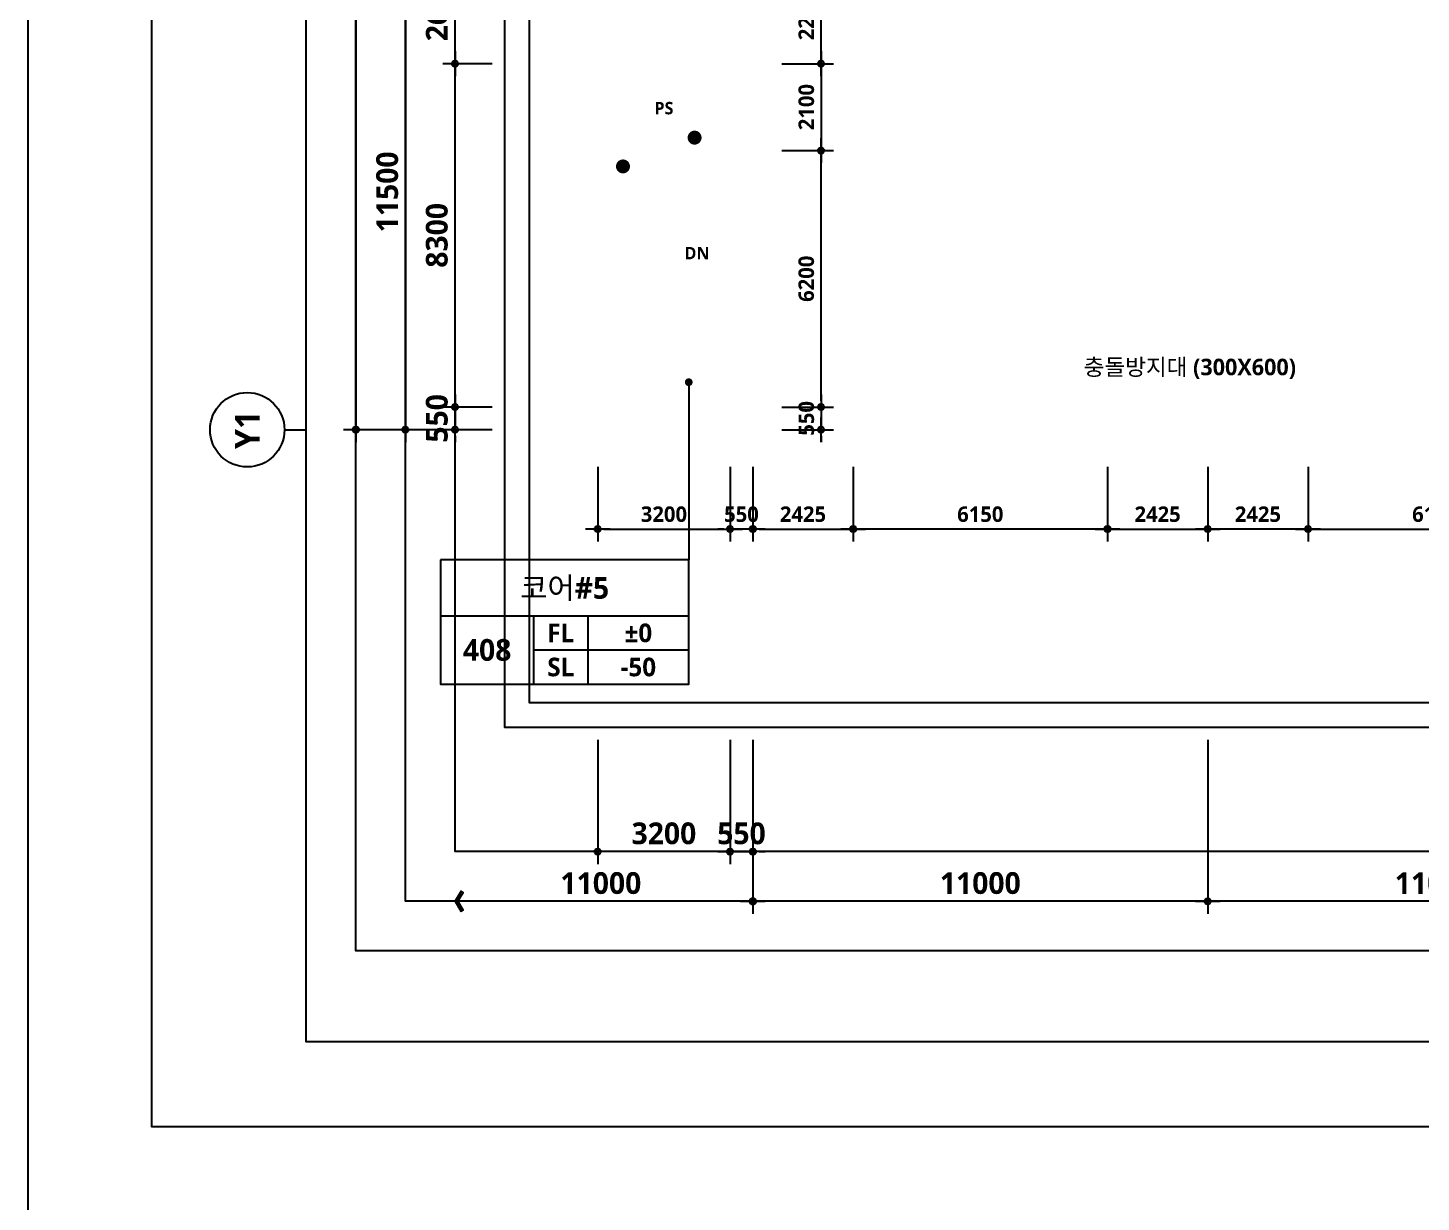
# Model space of a CAD drawing. Header units: millimetres. Extents: x -63924 to 190228206, y 0 to 456875599.
# Drawn here: x 89100 to 122789, y 644677 to 673066 of the extents above; entities that cross this region are included whole.
import ezdxf
from ezdxf.enums import TextEntityAlignment as Align

# ---------------------------------------------------------------- set-up
doc = ezdxf.new("R2010")
doc.units = ezdxf.units.MM
doc.header["$LTSCALE"] = 150
doc.header["$MEASUREMENT"] = 0
doc.header["$PDSIZE"] = -10
doc.layers.get('0').update_dxf_attribs({"linetype": 'CONTINUOUS'})
doc.layers.get('Defpoints').update_dxf_attribs({"color": 153, "linetype": 'CONTINUOUS'})
for name, color, linetype in [('A-ANNO-DIM', 4, 'CONTINUOUS'), ('A-ANNO-GRA1', 7, 'CONTINUOUS'), ('A-ANNO-LEAD', 4, 'CONTINUOUS'), ('A-ANNO-TEXT1', 7, 'CONTINUOUS'), ('A-ANNO-TEXT2', 3, 'CONTINUOUS'), ('A-FLOR-MARK-ARCH', 1, 'CONTINUOUS'), ('A-ST-AXIS-BUB', 7, 'CONTINUOUS'), ('A-ST-AXIS-DIM', 7, 'CONTINUOUS')]:
    doc.layers.add(name, color=color, linetype=linetype)
for name, color, linetype, plot in [('Defpoint', 161, 'CONTINUOUS', False), ('G(그리드1)', 185, 'CONTINUOUS', False), ('G(그리드2)', 235, 'CONTINUOUS', False)]:
    doc.layers.add(name, color=color, linetype=linetype, plot=plot)
doc.styles.add('2020음성 1차', font='')
doc.styles.add('SH_나눔', font='')
doc.styles.add('SH_대대리576', font='')
doc.styles.add('SH_진천_나눔', font='')
doc.styles.get('2020음성 1차').set_extended_font_data('NanumGothic', bold=True)
doc.styles.get('SH_나눔').set_extended_font_data('NanumGothic', bold=True)
doc.styles.get('SH_대대리576').set_extended_font_data('NanumGothic', bold=True)
doc.styles.get('SH_진천_나눔').set_extended_font_data('NanumGothic', bold=True)
doc.dimstyles.new('SHP 300', dxfattribs={"dimscale": 150, "dimtxt": 3.5, "dimasz": 1, "dimexe": 2, "dimexo": 2, "dimgap": 1, "dimtad": 1, "dimdec": 0, "dimzin": 0, "dimdsep": 46, "dimtxsty": 'SH_대대리576', "dimblk": 'DIMDOT', "dimcen": 0.09, "dimclrt": 3, "dimadec": 0, "dimazin": 1, "dimtfac": 1, "dimtdec": 0, "dimtix": 1, "dimtmove": 2, "dimatfit": 0, "dimldrblk": 'DIMDOT', "dimfxl": 1, "dimtolj": 1, "dimtzin": 0, "dimarcsym": 0})
doc.dimstyles.new('SHP300내부', dxfattribs={"dimscale": 150, "dimtxt": 2.5, "dimasz": 1, "dimexe": 2, "dimexo": 2, "dimgap": 1, "dimtad": 1, "dimdec": 0, "dimzin": 0, "dimdsep": 46, "dimtxsty": 'SH_대대리576', "dimblk": 'DIMDOT', "dimcen": 0.09, "dimclrd": 256, "dimclre": 256, "dimclrt": 3, "dimadec": 0, "dimazin": 1, "dimtfac": 1, "dimtdec": 0, "dimtix": 1, "dimtmove": 2, "dimatfit": 0, "dimldrblk": 'DIMDOT', "dimfxl": 1, "dimtolj": 1, "dimtzin": 0, "dimlwd": -1, "dimlwe": -1, "dimarcsym": 0})

# ---------------------------------------------------------------- blocks, each defined once
blk = doc.blocks.new('DIMDOT')
at = {"color": 0}
blk.add_line((-2, 0), (2, 0), dxfattribs=at)
for radius in [0.5, 0.25]:
    blk.add_circle((0, 0), radius, dxfattribs=at)
blk = doc.blocks.new('*D130')
at = {"layer": 'A-ST-AXIS-DIM', "color": 0, "lineweight": -2, "transparency": 16777216}
for p, q in [((100330, 674850), (97930, 674850)), ((98230, 674700), (98230, 663500)), ((100330, 663350), (97930, 663350))]:
    blk.add_line(p, q, dxfattribs=at)
at = {"layer": 'Defpoints', "color": 0, "transparency": 16777216}
for p in [(100630, 674850), (98230, 663350), (100630, 663350)]:
    blk.add_point(p, dxfattribs=at)
at = {"layer": 'A-ST-AXIS-DIM', "color": 0, "linetype": 'ByBlock', "lineweight": -2, "transparency": 16777216, "xscale": 150, "yscale": 150, "zscale": 150}
for p, rotation in [((98230, 674850), 90), ((98230, 663350), 270)]:
    blk.add_blockref('DIMDOT', p, dxfattribs=dict(at, rotation=rotation))
at = {"layer": 'A-ST-AXIS-DIM', "color": 3, "transparency": 16777216, "insert": (97791, 669100), "char_height": 525, "attachment_point": 5, "rotation": 90, "style": 'SH_대대리576'}
blk.add_mtext('\\A1;11500', dxfattribs=at)
blk = doc.blocks.new('*D135')
at = {"layer": 'A-ST-AXIS-DIM', "color": 0, "lineweight": -2, "transparency": 16777216}
for p, q in [((100330, 720350), (96730, 720350)), ((97030, 720200), (97030, 663500)), ((100330, 663350), (96730, 663350))]:
    blk.add_line(p, q, dxfattribs=at)
at = {"layer": 'Defpoints', "color": 0, "transparency": 16777216}
for p in [(100630, 720350), (97030, 663350), (100630, 663350)]:
    blk.add_point(p, dxfattribs=at)
at = {"layer": 'A-ST-AXIS-DIM', "color": 0, "linetype": 'ByBlock', "lineweight": -2, "transparency": 16777216, "xscale": 150, "yscale": 150, "zscale": 150}
for p, rotation in [((97030, 720350), 90), ((97030, 663350), 270)]:
    blk.add_blockref('DIMDOT', p, dxfattribs=dict(at, rotation=rotation))
at = {"layer": 'A-ST-AXIS-DIM', "color": 3, "transparency": 16777216, "insert": (96591, 691850), "char_height": 525, "attachment_point": 5, "rotation": 90, "style": 'SH_대대리576'}
blk.add_mtext('\\A1;57000', dxfattribs=at)
blk = doc.blocks.new('A-ST-AXIS-BUB-1')
at = {"layer": 'A-ST-AXIS-BUB'}
blk.add_line((0, 350), (0, 0), dxfattribs=at)
blk.add_circle((0, 950), 600, dxfattribs=at)
blk = doc.blocks.new('*D1436')
at = {"layer": 'A-ST-AXIS-DIM', "color": 0, "lineweight": -2, "transparency": 16777216}
for p, q in [((100330, 674850), (99130, 674850)), ((99430, 672350), (99430, 674700)), ((100330, 672200), (99130, 672200))]:
    blk.add_line(p, q, dxfattribs=at)
at = {"layer": 'Defpoints', "color": 0, "transparency": 16777216}
for p in [(99430, 674850), (100630, 674850), (100630, 672200)]:
    blk.add_point(p, dxfattribs=at)
at = {"layer": 'A-ST-AXIS-DIM', "color": 0, "linetype": 'ByBlock', "lineweight": -2, "transparency": 16777216, "xscale": 150, "yscale": 150, "zscale": 150}
for p, rotation in [((99430, 674850), 90), ((99430, 672200), 270)]:
    blk.add_blockref('DIMDOT', p, dxfattribs=dict(at, rotation=rotation))
at = {"layer": 'A-ST-AXIS-DIM', "color": 3, "transparency": 16777216, "insert": (98990, 673525), "char_height": 525, "attachment_point": 5, "rotation": 90, "style": 'SH_대대리576'}
blk.add_mtext('\\A1;2650', dxfattribs=at)
blk = doc.blocks.new('*D1437')
at = {"layer": 'A-ST-AXIS-DIM', "color": 0, "lineweight": -2, "transparency": 16777216}
for p, q in [((100330, 672200), (99130, 672200)), ((99430, 664050), (99430, 672050)), ((100330, 663900), (99130, 663900))]:
    blk.add_line(p, q, dxfattribs=at)
at = {"layer": 'Defpoints', "color": 0, "transparency": 16777216}
for p in [(99430, 672200), (100630, 672200), (100630, 663900)]:
    blk.add_point(p, dxfattribs=at)
at = {"layer": 'A-ST-AXIS-DIM', "color": 0, "linetype": 'ByBlock', "lineweight": -2, "transparency": 16777216, "xscale": 150, "yscale": 150, "zscale": 150}
for p, rotation in [((99430, 672200), 90), ((99430, 663900), 270)]:
    blk.add_blockref('DIMDOT', p, dxfattribs=dict(at, rotation=rotation))
at = {"layer": 'A-ST-AXIS-DIM', "color": 3, "transparency": 16777216, "insert": (98990, 668050), "char_height": 525, "attachment_point": 5, "rotation": 90, "style": 'SH_대대리576'}
blk.add_mtext('\\A1;8300', dxfattribs=at)
blk = doc.blocks.new('*D1438')
at = {"layer": 'A-ST-AXIS-DIM', "color": 0, "lineweight": -2, "transparency": 16777216}
for p, q in [((99430, 664050), (99430, 664200)), ((100330, 663900), (99130, 663900)), ((99430, 663900), (99430, 663350)), ((100330, 663350), (99130, 663350)), ((99430, 663200), (99430, 663050))]:
    blk.add_line(p, q, dxfattribs=at)
at = {"layer": 'Defpoints', "color": 0, "transparency": 16777216}
for p in [(100630, 663900), (99430, 663350), (100630, 663350)]:
    blk.add_point(p, dxfattribs=at)
at = {"layer": 'A-ST-AXIS-DIM', "color": 0, "linetype": 'ByBlock', "lineweight": -2, "transparency": 16777216, "xscale": 150, "yscale": 150, "zscale": 150}
for p, rotation in [((99430, 663900), 270), ((99430, 663350), 90)]:
    blk.add_blockref('DIMDOT', p, dxfattribs=dict(at, rotation=rotation))
at = {"layer": 'A-ST-AXIS-DIM', "color": 3, "transparency": 16777216, "insert": (98991, 663625), "char_height": 525, "attachment_point": 5, "rotation": 90, "style": 'SH_대대리576'}
blk.add_mtext('\\A1;550', dxfattribs=at)
blk = doc.blocks.new('*D1439')
at = {"layer": 'A-ANNO-DIM', "transparency": 16777216}
for p, q in [((107330, 672200), (108580, 672200)), ((108280, 672050), (108280, 670250)), ((107330, 670100), (108580, 670100))]:
    blk.add_line(p, q, dxfattribs=at)
at = {"layer": 'Defpoints', "color": 0, "transparency": 16777216}
for p in [(107030, 672200), (107030, 670100), (108280, 670100)]:
    blk.add_point(p, dxfattribs=at)
at = {"layer": 'A-ANNO-DIM', "linetype": 'ByBlock', "transparency": 16777216, "xscale": 150, "yscale": 150, "zscale": 150}
for p, rotation in [((108280, 672200), 90), ((108280, 670100), 270)]:
    blk.add_blockref('DIMDOT', p, dxfattribs=dict(at, rotation=rotation))
at = {"layer": 'A-ANNO-DIM', "color": 3, "transparency": 16777216, "insert": (107924, 671150), "char_height": 375, "attachment_point": 5, "rotation": 90, "style": 'SH_대대리576'}
blk.add_mtext('\\A1;2100', dxfattribs=at)
blk = doc.blocks.new('*D1440')
at = {"layer": 'A-ANNO-DIM', "transparency": 16777216}
for p, q in [((107330, 674450), (108580, 674450)), ((108280, 672350), (108280, 674300)), ((107330, 672200), (108580, 672200))]:
    blk.add_line(p, q, dxfattribs=at)
at = {"layer": 'Defpoints', "color": 0, "transparency": 16777216}
for p in [(107030, 674450), (108280, 674450), (107030, 672200)]:
    blk.add_point(p, dxfattribs=at)
at = {"layer": 'A-ANNO-DIM', "linetype": 'ByBlock', "transparency": 16777216, "xscale": 150, "yscale": 150, "zscale": 150}
for p, rotation in [((108280, 674450), 90), ((108280, 672200), 270)]:
    blk.add_blockref('DIMDOT', p, dxfattribs=dict(at, rotation=rotation))
at = {"layer": 'A-ANNO-DIM', "color": 3, "transparency": 16777216, "insert": (107923, 673325), "char_height": 375, "attachment_point": 5, "rotation": 90, "style": 'SH_대대리576'}
blk.add_mtext('\\A1;2250', dxfattribs=at)
blk = doc.blocks.new('*D1441')
at = {"layer": 'A-ANNO-DIM', "transparency": 16777216}
for p, q in [((107330, 670100), (108580, 670100)), ((108280, 664050), (108280, 669950)), ((107330, 663900), (108580, 663900))]:
    blk.add_line(p, q, dxfattribs=at)
at = {"layer": 'Defpoints', "color": 0, "transparency": 16777216}
for p in [(107030, 670100), (108280, 670100), (107030, 663900)]:
    blk.add_point(p, dxfattribs=at)
at = {"layer": 'A-ANNO-DIM', "linetype": 'ByBlock', "transparency": 16777216, "xscale": 150, "yscale": 150, "zscale": 150}
for p, rotation in [((108280, 670100), 90), ((108280, 663900), 270)]:
    blk.add_blockref('DIMDOT', p, dxfattribs=dict(at, rotation=rotation))
at = {"layer": 'A-ANNO-DIM', "color": 3, "transparency": 16777216, "insert": (107923, 667000), "char_height": 375, "attachment_point": 5, "rotation": 90, "style": 'SH_대대리576'}
blk.add_mtext('\\A1;6200', dxfattribs=at)
blk = doc.blocks.new('*D1442')
at = {"layer": 'A-ANNO-DIM', "transparency": 16777216}
for p, q in [((108280, 664050), (108280, 664200)), ((107330, 663900), (108580, 663900)), ((108280, 663900), (108280, 663350)), ((107330, 663350), (108580, 663350)), ((108280, 663200), (108280, 663050))]:
    blk.add_line(p, q, dxfattribs=at)
at = {"layer": 'Defpoints', "color": 0, "transparency": 16777216}
for p in [(107030, 663900), (107030, 663350), (108280, 663350)]:
    blk.add_point(p, dxfattribs=at)
at = {"layer": 'A-ANNO-DIM', "linetype": 'ByBlock', "transparency": 16777216, "xscale": 150, "yscale": 150, "zscale": 150}
for p, rotation in [((108280, 663900), 270), ((108280, 663350), 90)]:
    blk.add_blockref('DIMDOT', p, dxfattribs=dict(at, rotation=rotation))
at = {"layer": 'A-ANNO-DIM', "color": 3, "transparency": 16777216, "insert": (107924, 663625), "char_height": 375, "attachment_point": 5, "rotation": 90, "style": 'SH_대대리576'}
blk.add_mtext('\\A1;550', dxfattribs=at)
blk = doc.blocks.new('*D1443')
at = {"layer": 'A-ST-AXIS-DIM', "color": 0, "lineweight": -2, "transparency": 16777216}
for p, q in [((106630, 655850), (106630, 651650)), ((117630, 655850), (117630, 651650)), ((117480, 651950), (106780, 651950))]:
    blk.add_line(p, q, dxfattribs=at)
at = {"layer": 'Defpoints', "color": 0, "transparency": 16777216}
for p in [(106630, 656150), (117630, 656150), (106630, 651950)]:
    blk.add_point(p, dxfattribs=at)
at = {"layer": 'A-ST-AXIS-DIM', "color": 0, "linetype": 'ByBlock', "lineweight": -2, "transparency": 16777216, "xscale": 150, "yscale": 150, "zscale": 150, "rotation": 180}
blk.add_blockref('DIMDOT', (106630, 651950), dxfattribs=at)
at = {"layer": 'A-ST-AXIS-DIM', "color": 0, "linetype": 'ByBlock', "lineweight": -2, "transparency": 16777216, "xscale": 150, "yscale": 150, "zscale": 150}
blk.add_blockref('DIMDOT', (117630, 651950), dxfattribs=at)
at = {"layer": 'A-ST-AXIS-DIM', "color": 3, "transparency": 16777216, "insert": (112130, 652388), "char_height": 525, "attachment_point": 5, "style": 'SH_대대리576'}
blk.add_mtext('\\A1;11000', dxfattribs=at)
blk = doc.blocks.new('*D1444')
at = {"layer": 'A-ST-AXIS-DIM', "color": 0, "lineweight": -2, "transparency": 16777216}
for p, q in [((117630, 655850), (117630, 651650)), ((128630, 655850), (128630, 651650)), ((128480, 651950), (117780, 651950))]:
    blk.add_line(p, q, dxfattribs=at)
at = {"layer": 'Defpoints', "color": 0, "transparency": 16777216}
for p in [(117630, 656150), (128630, 656150), (117630, 651950)]:
    blk.add_point(p, dxfattribs=at)
at = {"layer": 'A-ST-AXIS-DIM', "color": 0, "linetype": 'ByBlock', "lineweight": -2, "transparency": 16777216, "xscale": 150, "yscale": 150, "zscale": 150, "rotation": 180}
blk.add_blockref('DIMDOT', (117630, 651950), dxfattribs=at)
at = {"layer": 'A-ST-AXIS-DIM', "color": 0, "linetype": 'ByBlock', "lineweight": -2, "transparency": 16777216, "xscale": 150, "yscale": 150, "zscale": 150}
blk.add_blockref('DIMDOT', (128630, 651950), dxfattribs=at)
at = {"layer": 'A-ST-AXIS-DIM', "color": 3, "transparency": 16777216, "insert": (123130, 652388), "char_height": 525, "attachment_point": 5, "style": 'SH_대대리576'}
blk.add_mtext('\\A1;11000', dxfattribs=at)
blk = doc.blocks.new('*D1448')
at = {"layer": 'A-ST-AXIS-DIM', "color": 0, "lineweight": -2, "transparency": 16777216}
for p, q in [((106080, 655850), (106080, 652850)), ((106630, 655850), (106630, 652850)), ((105930, 653150), (105780, 653150)), ((106080, 653150), (106630, 653150)), ((106780, 653150), (106930, 653150))]:
    blk.add_line(p, q, dxfattribs=at)
at = {"layer": 'Defpoints', "color": 0, "transparency": 16777216}
for p in [(106080, 656150), (106630, 656150), (106630, 653150)]:
    blk.add_point(p, dxfattribs=at)
at = {"layer": 'A-ST-AXIS-DIM', "color": 0, "linetype": 'ByBlock', "lineweight": -2, "transparency": 16777216, "xscale": 150, "yscale": 150, "zscale": 150}
blk.add_blockref('DIMDOT', (106080, 653150), dxfattribs=at)
at = {"layer": 'A-ST-AXIS-DIM', "color": 0, "linetype": 'ByBlock', "lineweight": -2, "transparency": 16777216, "xscale": 150, "yscale": 150, "zscale": 150, "rotation": 180}
blk.add_blockref('DIMDOT', (106630, 653150), dxfattribs=at)
at = {"layer": 'A-ST-AXIS-DIM', "color": 3, "transparency": 16777216, "insert": (106355, 653589), "char_height": 525, "attachment_point": 5, "style": 'SH_대대리576'}
blk.add_mtext('\\A1;550', dxfattribs=at)
blk = doc.blocks.new('*D1449')
at = {"layer": 'A-ST-AXIS-DIM', "color": 0, "lineweight": -2, "transparency": 16777216}
for p, q in [((102880, 655850), (102880, 652850)), ((106080, 655850), (106080, 652850)), ((105930, 653150), (103030, 653150))]:
    blk.add_line(p, q, dxfattribs=at)
at = {"layer": 'Defpoints', "color": 0, "transparency": 16777216}
for p in [(102880, 656150), (106080, 656150), (102880, 653150)]:
    blk.add_point(p, dxfattribs=at)
at = {"layer": 'A-ST-AXIS-DIM', "color": 0, "linetype": 'ByBlock', "lineweight": -2, "transparency": 16777216, "xscale": 150, "yscale": 150, "zscale": 150, "rotation": 180}
blk.add_blockref('DIMDOT', (102880, 653150), dxfattribs=at)
at = {"layer": 'A-ST-AXIS-DIM', "color": 0, "linetype": 'ByBlock', "lineweight": -2, "transparency": 16777216, "xscale": 150, "yscale": 150, "zscale": 150}
blk.add_blockref('DIMDOT', (106080, 653150), dxfattribs=at)
at = {"layer": 'A-ST-AXIS-DIM', "color": 3, "transparency": 16777216, "insert": (104480, 653590), "char_height": 525, "attachment_point": 5, "style": 'SH_대대리576'}
blk.add_mtext('\\A1;3200', dxfattribs=at)
blk = doc.blocks.new('G$C9D92D8A7')
at = {"layer": 'A-ANNO-GRA1'}
for p, q in [((0, 11), (40, 11)), ((15, 11), (15, 0)), ((23.75, 11), (23.75, 0)), ((15, 5.5), (40, 5.5))]:
    blk.add_line(p, q, dxfattribs=at)
blk.add_lwpolyline([(0, 20), (0, 0), (40, 0), (40, 20)], close=True, dxfattribs=at)
at = {"style": '2020음성 1차'}
for tag, height, p in [('실명', 3.5, (20, 15.5)), ('마감레벨', 3, (31.875, 8.25)), ('실번호', 3.5, (7.5, 5.5)), ('구조레벨', 3, (31.875, 2.75))]:
    blk.add_attdef(tag, text='', height=height, dxfattribs=at).set_placement(p, align=Align.MIDDLE_CENTER)
at = {"layer": 'A-ANNO-TEXT1', "style": 'SH_나눔'}
for s, p in [('FL', (19.375, 8.25)), ('SL', (19.375, 2.75))]:
    blk.add_text(s, height=3, dxfattribs=at).set_placement(p, align=Align.MIDDLE)
blk = doc.blocks.new('*D2232')
at = {"layer": 'A-ANNO-DIM', "transparency": 16777216}
for p, q in [((120055, 662450), (120055, 660650)), ((126205, 662450), (126205, 660650)), ((120205, 660950), (126055, 660950))]:
    blk.add_line(p, q, dxfattribs=at)
at = {"layer": 'Defpoints', "color": 0, "transparency": 16777216}
for p in [(120055, 662750), (126205, 662750), (126205, 660950)]:
    blk.add_point(p, dxfattribs=at)
at = {"layer": 'A-ANNO-DIM', "linetype": 'ByBlock', "transparency": 16777216, "xscale": 150, "yscale": 150, "zscale": 150, "rotation": 180}
blk.add_blockref('DIMDOT', (120055, 660950), dxfattribs=at)
at = {"layer": 'A-ANNO-DIM', "linetype": 'ByBlock', "transparency": 16777216, "xscale": 150, "yscale": 150, "zscale": 150}
blk.add_blockref('DIMDOT', (126205, 660950), dxfattribs=at)
at = {"layer": 'A-ANNO-DIM', "color": 3, "transparency": 16777216, "insert": (123130, 661307), "char_height": 375, "attachment_point": 5, "style": 'SH_대대리576'}
blk.add_mtext('\\A1;6150', dxfattribs=at)
blk = doc.blocks.new('*D2233')
at = {"layer": 'A-ANNO-DIM', "transparency": 16777216}
for p, q in [((117630, 662450), (117630, 660650)), ((120055, 662450), (120055, 660650)), ((119905, 660950), (117780, 660950))]:
    blk.add_line(p, q, dxfattribs=at)
at = {"layer": 'Defpoints', "color": 0, "transparency": 16777216}
for p in [(117630, 662750), (120055, 662750), (117630, 660950)]:
    blk.add_point(p, dxfattribs=at)
at = {"layer": 'A-ANNO-DIM', "linetype": 'ByBlock', "transparency": 16777216, "xscale": 150, "yscale": 150, "zscale": 150, "rotation": 180}
blk.add_blockref('DIMDOT', (117630, 660950), dxfattribs=at)
at = {"layer": 'A-ANNO-DIM', "linetype": 'ByBlock', "transparency": 16777216, "xscale": 150, "yscale": 150, "zscale": 150}
blk.add_blockref('DIMDOT', (120055, 660950), dxfattribs=at)
at = {"layer": 'A-ANNO-DIM', "color": 3, "transparency": 16777216, "insert": (118842, 661307), "char_height": 375, "attachment_point": 5, "style": 'SH_대대리576'}
blk.add_mtext('\\A1;2425', dxfattribs=at)
blk = doc.blocks.new('*D2234')
at = {"layer": 'A-ANNO-DIM', "transparency": 16777216}
for p, q in [((115205, 662450), (115205, 660650)), ((117630, 662450), (117630, 660650)), ((115355, 660950), (117480, 660950))]:
    blk.add_line(p, q, dxfattribs=at)
at = {"layer": 'Defpoints', "color": 0, "transparency": 16777216}
for p in [(115205, 662750), (117630, 662750), (117630, 660950)]:
    blk.add_point(p, dxfattribs=at)
at = {"layer": 'A-ANNO-DIM', "linetype": 'ByBlock', "transparency": 16777216, "xscale": 150, "yscale": 150, "zscale": 150, "rotation": 180}
blk.add_blockref('DIMDOT', (115205, 660950), dxfattribs=at)
at = {"layer": 'A-ANNO-DIM', "linetype": 'ByBlock', "transparency": 16777216, "xscale": 150, "yscale": 150, "zscale": 150}
blk.add_blockref('DIMDOT', (117630, 660950), dxfattribs=at)
at = {"layer": 'A-ANNO-DIM', "color": 3, "transparency": 16777216, "insert": (116417, 661307), "char_height": 375, "attachment_point": 5, "style": 'SH_대대리576'}
blk.add_mtext('\\A1;2425', dxfattribs=at)
blk = doc.blocks.new('*D2235')
at = {"layer": 'A-ANNO-DIM', "transparency": 16777216}
for p, q in [((109055, 662450), (109055, 660650)), ((115205, 662450), (115205, 660650)), ((115055, 660950), (109205, 660950))]:
    blk.add_line(p, q, dxfattribs=at)
at = {"layer": 'Defpoints', "color": 0, "transparency": 16777216}
for p in [(109055, 662750), (115205, 662750), (109055, 660950)]:
    blk.add_point(p, dxfattribs=at)
at = {"layer": 'A-ANNO-DIM', "linetype": 'ByBlock', "transparency": 16777216, "xscale": 150, "yscale": 150, "zscale": 150, "rotation": 180}
blk.add_blockref('DIMDOT', (109055, 660950), dxfattribs=at)
at = {"layer": 'A-ANNO-DIM', "linetype": 'ByBlock', "transparency": 16777216, "xscale": 150, "yscale": 150, "zscale": 150}
blk.add_blockref('DIMDOT', (115205, 660950), dxfattribs=at)
at = {"layer": 'A-ANNO-DIM', "color": 3, "transparency": 16777216, "insert": (112130, 661307), "char_height": 375, "attachment_point": 5, "style": 'SH_대대리576'}
blk.add_mtext('\\A1;6150', dxfattribs=at)
blk = doc.blocks.new('*D2236')
at = {"layer": 'A-ANNO-DIM', "transparency": 16777216}
for p, q in [((106630, 662450), (106630, 660650)), ((109055, 662450), (109055, 660650)), ((106780, 660950), (108905, 660950))]:
    blk.add_line(p, q, dxfattribs=at)
at = {"layer": 'Defpoints', "color": 0, "transparency": 16777216}
for p in [(106630, 662750), (109055, 662750), (109055, 660950)]:
    blk.add_point(p, dxfattribs=at)
at = {"layer": 'A-ANNO-DIM', "linetype": 'ByBlock', "transparency": 16777216, "xscale": 150, "yscale": 150, "zscale": 150, "rotation": 180}
blk.add_blockref('DIMDOT', (106630, 660950), dxfattribs=at)
at = {"layer": 'A-ANNO-DIM', "linetype": 'ByBlock', "transparency": 16777216, "xscale": 150, "yscale": 150, "zscale": 150}
blk.add_blockref('DIMDOT', (109055, 660950), dxfattribs=at)
at = {"layer": 'A-ANNO-DIM', "color": 3, "transparency": 16777216, "insert": (107842, 661307), "char_height": 375, "attachment_point": 5, "style": 'SH_대대리576'}
blk.add_mtext('\\A1;2425', dxfattribs=at)
blk = doc.blocks.new('*D2237')
at = {"layer": 'A-ANNO-DIM', "transparency": 16777216}
for p, q in [((106080, 662450), (106080, 660650)), ((106630, 662450), (106630, 660650)), ((105930, 660950), (105780, 660950)), ((106630, 660950), (106080, 660950)), ((106780, 660950), (106930, 660950))]:
    blk.add_line(p, q, dxfattribs=at)
at = {"layer": 'Defpoints', "color": 0, "transparency": 16777216}
for p in [(106080, 662750), (106630, 662750), (106080, 660950)]:
    blk.add_point(p, dxfattribs=at)
at = {"layer": 'A-ANNO-DIM', "linetype": 'ByBlock', "transparency": 16777216, "xscale": 150, "yscale": 150, "zscale": 150}
blk.add_blockref('DIMDOT', (106080, 660950), dxfattribs=at)
at = {"layer": 'A-ANNO-DIM', "linetype": 'ByBlock', "transparency": 16777216, "xscale": 150, "yscale": 150, "zscale": 150, "rotation": 180}
blk.add_blockref('DIMDOT', (106630, 660950), dxfattribs=at)
at = {"layer": 'A-ANNO-DIM', "color": 3, "transparency": 16777216, "insert": (106355, 661306), "char_height": 375, "attachment_point": 5, "style": 'SH_대대리576'}
blk.add_mtext('\\A1;550', dxfattribs=at)
blk = doc.blocks.new('*D2238')
at = {"layer": 'A-ANNO-DIM', "transparency": 16777216}
for p, q in [((102880, 662450), (102880, 660650)), ((106080, 662450), (106080, 660650)), ((103030, 660950), (105930, 660950))]:
    blk.add_line(p, q, dxfattribs=at)
at = {"layer": 'Defpoints', "color": 0, "transparency": 16777216}
for p in [(102880, 662750), (106080, 662750), (106080, 660950)]:
    blk.add_point(p, dxfattribs=at)
at = {"layer": 'A-ANNO-DIM', "linetype": 'ByBlock', "transparency": 16777216, "xscale": 150, "yscale": 150, "zscale": 150, "rotation": 180}
blk.add_blockref('DIMDOT', (102880, 660950), dxfattribs=at)
at = {"layer": 'A-ANNO-DIM', "linetype": 'ByBlock', "transparency": 16777216, "xscale": 150, "yscale": 150, "zscale": 150}
blk.add_blockref('DIMDOT', (106080, 660950), dxfattribs=at)
at = {"layer": 'A-ANNO-DIM', "color": 3, "transparency": 16777216, "insert": (104480, 661307), "char_height": 375, "attachment_point": 5, "style": 'SH_대대리576'}
blk.add_mtext('\\A1;3200', dxfattribs=at)

msp = doc.modelspace()

# ---------------------------------------------------------------- linework, layer by layer
at = {"const_width": 93.8}
msp.add_lwpolyline([(105080, 664546.9, -1), (105080, 664453.1, -1)], format="xyb", close=True, dxfattribs=at)
msp.add_lwpolyline([(105080, 664500), (105080, 660202.2)])
at = {"layer": 'A-ANNO-LEAD'}
msp.add_lwpolyline([(113919.9, 663618.1, 0, 83.3, 0), (113919.9, 663868.1, 0, 0, 0), (113919.9, 664827.2, 0, 0, 0), (114519.9, 664827.2, 0, 0, 0)], format="xyseb", dxfattribs=at)
at = {"layer": 'A-FLOR-MARK-ARCH', "const_width": 168.8}
for points in [[(105136.9, 670412.1, 1), (105305.6, 670412.1, 1)], [(103405.7, 669716.1, 1), (103574.4, 669716.1, 1)]]:
    msp.add_lwpolyline(points, format="xyb", close=True, dxfattribs=at)
at = {"layer": 'A-ST-AXIS-DIM'}
for p, q in [((106630, 654050), (106630, 651650)), ((106480, 651950), (99430, 651950))]:
    msp.add_line(p, q, dxfattribs=at)
at = {"layer": 'A-ST-AXIS-DIM', "linetype": 'Continuous'}
msp.add_lwpolyline([(99573.4, 651705.4), (99622.3, 651734.1), (99495.7, 651950), (99622.4, 652166), (99573.4, 652194.6), (99430, 651950)], close=True, dxfattribs=at)
at = {"layer": 'Defpoint'}
for points in [[(89100, 630000), (178200, 630000), (178200, 756000), (89100, 756000)], [(92100, 753000), (175200, 753000), (175200, 646500), (92100, 646500)]]:
    msp.add_lwpolyline(points, close=True, dxfattribs=at)
at = {"layer": 'G(그리드1)'}
for points in [[(174030, 648550), (95830, 648550), (95830, 749950), (174030, 749950)], [(172830, 650750), (97030, 650750), (97030, 748750), (172830, 748750)], [(171630, 651950), (98230, 651950), (98230, 747550), (171630, 747550)], [(170430, 653150), (99430, 653150), (99430, 746350), (170430, 746350)], [(169230, 656150), (100630, 656150), (100630, 743350), (169230, 743350)]]:
    msp.add_lwpolyline(points, close=True, dxfattribs=at)
at = {"layer": 'G(그리드2)'}
msp.add_lwpolyline([(168630, 656750), (101230, 656750), (101230, 742750), (168630, 742750)], close=True, dxfattribs=at)

# ---------------------------------------------------------------- block references
at = {"layer": 'A-ANNO-TEXT1'}
ref = msp.add_blockref('G$C9D92D8A7', (99080, 657202.2), dxfattribs=dict(at, xscale=150, yscale=150, zscale=150))
ref.add_attrib('실명', '코어#5', dxfattribs={"layer": 'A-ANNO-TEXT2', "height": 525, "style": '2020음성 1차'}).set_placement((102080, 659527.2, 206000), align=Align.MIDDLE_CENTER)
ref.add_attrib('실번호', '408', dxfattribs={"layer": 'A-ANNO-TEXT2', "height": 525, "style": '2020음성 1차'}).set_placement((100205, 658027.2, 206000), align=Align.MIDDLE_CENTER)
ref.add_attrib('마감레벨', '%%p0', dxfattribs={"height": 450, "style": '2020음성 1차'}).set_placement((103861.2, 658439.7, 206000), align=Align.MIDDLE_CENTER)
ref.add_attrib('구조레벨', '-50', dxfattribs={"height": 450, "style": '2020음성 1차'}).set_placement((103861.2, 657614.7, 206000), align=Align.MIDDLE_CENTER)
at = {"layer": 'A-ST-AXIS-BUB', "xscale": 1.5, "yscale": 1.5, "zscale": 1.5, "rotation": 90}
msp.add_blockref('A-ST-AXIS-BUB-1', (95830, 663350), dxfattribs=at)
at = {"layer": 'A-ST-AXIS-DIM', "xscale": -150, "yscale": 150, "zscale": 150, "rotation": 180}
msp.add_blockref('DIMDOT', (106630, 651950), dxfattribs=at)

# ---------------------------------------------------------------- texts
at = {"layer": 'A-ANNO-TEXT1', "style": 'SH_진천_나눔'}
for s, p in [('PS', (104480, 671125)), ('DN', (105280, 667620))]:
    msp.add_text(s, height=300, dxfattribs=at).set_placement(p, align=Align.MIDDLE)
at = {"layer": 'A-ANNO-TEXT1', "style": '2020음성 1차'}
msp.add_text('충돌방지대 (300X600)', height=400, dxfattribs=at).set_placement((114629.4, 664867.2), align=Align.MIDDLE_LEFT)
at = {"layer": 'A-ANNO-TEXT1', "style": 'SH_대대리576'}
msp.add_text('Y1', height=600, rotation=90, dxfattribs=at).set_placement((94405, 663350), align=Align.MIDDLE_CENTER)
at = {"layer": 'A-ST-AXIS-DIM', "color": 3, "insert": (102955, 652387.9), "char_height": 525, "attachment_point": 5, "style": 'SH_대대리576'}
msp.add_mtext('\\A1;11000', dxfattribs=at)

# ---------------------------------------------------------------- dimensions: what is measured, and where the dimension line sits
at = {"layer": 'A-ANNO-DIM'}
for base, p1, p2, angle, picture, middle in [((108280, 674450), (107030, 672200), (107030, 674450), 270, '*D1440', (107923.3, 673325)), ((108280, 670100), (107030, 672200), (107030, 670100), 90, '*D1439', (107923.9, 671150)), ((108280, 670100), (107030, 663900), (107030, 670100), 270, '*D1441', (107923.1, 667000)), ((108280, 663350), (107030, 663900), (107030, 663350), 90, '*D1442', (107923.9, 663625)), ((106080, 660950), (102880, 662750), (106080, 662750), 180, '*D2238', (104480, 661306.9)), ((109055, 660950), (106630, 662750), (109055, 662750), 180, '*D2236', (107842.5, 661306.7)), ((117630, 660950), (115205, 662750), (117630, 662750), 180, '*D2234', (116417.5, 661306.7)), ((126205, 660950), (120055, 662750), (126205, 662750), 180, '*D2232', (123130, 661306.9))]:
    dim = msp.add_linear_dim(base=base, p1=p1, p2=p2, angle=angle, dimstyle='SHP300내부', dxfattribs=at)
    dim.commit()
    dim.dimension.update_dxf_attribs({"geometry": picture, "text_midpoint": middle})
for base, p1, p2, picture, middle in [((106080, 660950), (106630, 662750), (106080, 662750), '*D2237', (106355, 661306.1)), ((109055, 660950), (115205, 662750), (109055, 662750), '*D2235', (112130, 661306.9)), ((117630, 660950), (120055, 662750), (117630, 662750), '*D2233', (118842.5, 661306.7))]:
    dim = msp.add_linear_dim(base=base, p1=p1, p2=p2, dimstyle='SHP300내부', dxfattribs=at)
    dim.commit()
    dim.dimension.update_dxf_attribs({"geometry": picture, "text_midpoint": middle})
at = {"layer": 'A-ST-AXIS-DIM'}
for base, p1, p2, angle, picture, middle in [((97030, 663350), (100630, 720350), (100630, 663350), 90, '*D135', (96591.4, 691850)), ((98230, 663350), (100630, 674850), (100630, 663350), 90, '*D130', (97791.4, 669100)), ((99430, 674850), (100630, 672200), (100630, 674850), 270, '*D1436', (98990.3, 673525)), ((99430, 672200), (100630, 663900), (100630, 672200), 270, '*D1437', (98990.3, 668050)), ((99430, 663350), (100630, 663900), (100630, 663350), 90, '*D1438', (98991.4, 663625)), ((106630, 653150), (106080, 656150), (106630, 656150), 180, '*D1448', (106355, 653588.6))]:
    dim = msp.add_linear_dim(base=base, p1=p1, p2=p2, angle=angle, dimstyle='SHP 300', override={"dimtxsty": 'SH_대대리576', "dimldrblk": 'DIMDOT'}, dxfattribs=at)
    dim.commit()
    dim.dimension.update_dxf_attribs({"geometry": picture, "text_midpoint": middle})
for base, p1, p2, picture, middle in [((102880, 653150), (106080, 656150), (102880, 656150), '*D1449', (104480, 653589.7)), ((106630, 651950), (117630, 656150), (106630, 656150), '*D1443', (112130, 652387.9)), ((117630, 651950), (128630, 656150), (117630, 656150), '*D1444', (123130, 652387.9))]:
    dim = msp.add_linear_dim(base=base, p1=p1, p2=p2, dimstyle='SHP 300', override={"dimtxsty": 'SH_대대리576', "dimldrblk": 'DIMDOT'}, dxfattribs=at)
    dim.commit()
    dim.dimension.update_dxf_attribs({"geometry": picture, "text_midpoint": middle})

doc.saveas('drawing.dxf')
